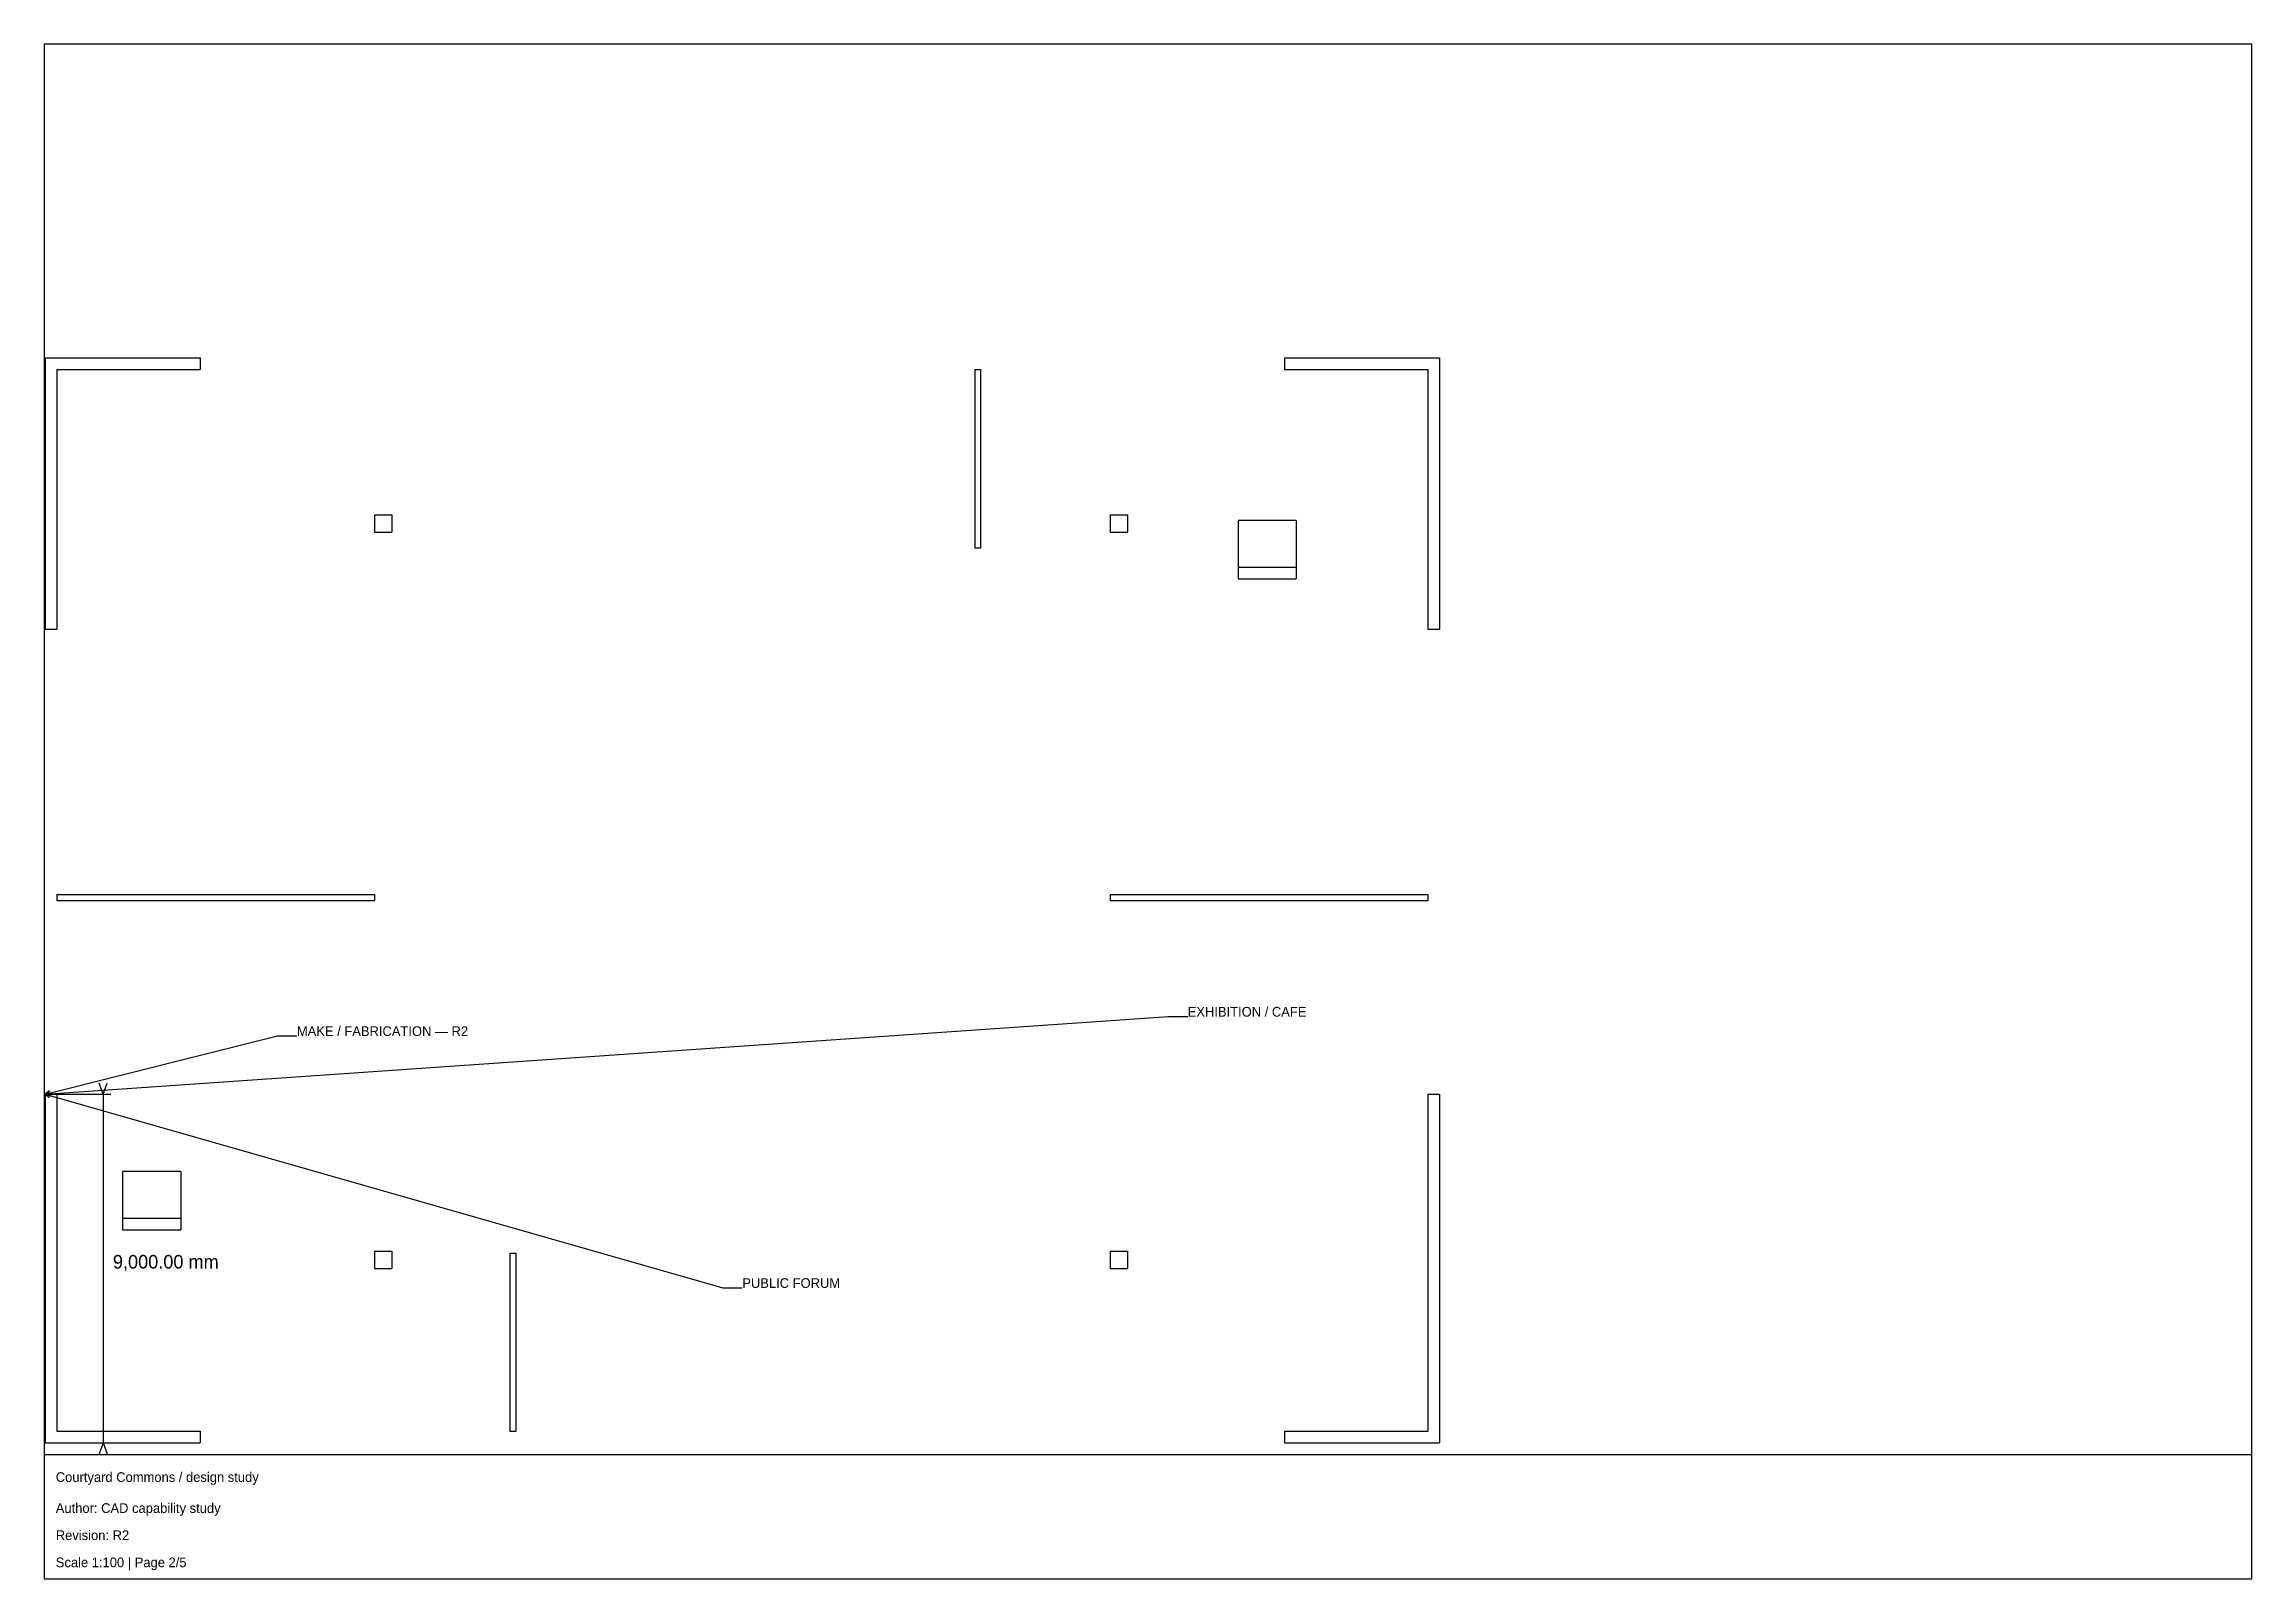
# Model space of a CAD drawing. Header units: millimetres. Extents: x 50626 to 51196, y 12 to 408.
import ezdxf

# ---------------------------------------------------------------- set-up
doc = ezdxf.new("R2010")
doc.units = ezdxf.units.MM
doc.layers.add('90 Derived drawings', color=7, linetype='CONTINUOUS', lineweight=25, true_color=0x202020)
doc.layers.add('Default', color=7, linetype='CONTINUOUS', lineweight=25, true_color=0x4f8cff)

msp = doc.modelspace()

# ---------------------------------------------------------------- linework, layer by layer
at = {"layer": '90 Derived drawings', "linetype": 'CONTINUOUS', "lineweight": 25, "true_color": 0x202020}
for p, q in [((50626.25, 327.07), (50626.25, 257.07)), ((50626.25, 327.07), (50666.25, 327.07)), ((50666.25, 327.07), (50666.25, 324.07)), ((50946.25, 327.07), (50946.25, 324.07)), ((50946.25, 327.07), (50986.25, 327.07)), ((50986.25, 327.07), (50986.25, 257.07)), ((50629.25, 324.07), (50629.25, 257.07)), ((50629.25, 324.07), (50666.25, 324.07)), ((50866.25, 324.07), (50866.25, 278.07)), ((50866.25, 324.07), (50867.75, 324.07)), ((50867.75, 324.07), (50867.75, 278.07)), ((50946.25, 324.07), (50983.25, 324.07)), ((50983.25, 324.07), (50983.25, 257.07)), ((50711.25, 286.57), (50711.25, 282.07)), ((50711.25, 286.57), (50715.75, 286.57)), ((50715.75, 286.57), (50715.75, 282.07)), ((50901.25, 286.57), (50901.25, 282.07)), ((50901.25, 286.57), (50905.75, 286.57)), ((50905.75, 286.57), (50905.75, 282.07)), ((50934.25, 285.07), (50934.25, 273.07)), ((50949.25, 285.07), (50934.25, 285.07)), ((50949.25, 285.07), (50949.25, 273.07)), ((50711.25, 282.07), (50715.75, 282.07)), ((50901.25, 282.07), (50905.75, 282.07)), ((50866.25, 278.07), (50867.75, 278.07)), ((50934.25, 273.07), (50934.25, 270.07)), ((50934.25, 273.07), (50949.25, 273.07)), ((50934.25, 270.07), (50949.25, 270.07)), ((50949.25, 273.07), (50949.25, 270.07)), ((50626.25, 257.07), (50629.25, 257.07)), ((50983.25, 257.07), (50986.25, 257.07)), ((50629.25, 188.57), (50629.25, 187.07)), ((50629.25, 188.57), (50711.25, 188.57)), ((50711.25, 188.57), (50711.25, 187.07)), ((50901.25, 188.57), (50901.25, 187.07)), ((50901.25, 188.57), (50983.25, 188.57)), ((50983.25, 188.57), (50983.25, 187.07)), ((50629.25, 187.07), (50711.25, 187.07)), ((50901.25, 187.07), (50983.25, 187.07)), ((50626.25, 137.07), (50626.25, 47.07)), ((50626.25, 137.07), (50629.25, 137.07)), ((50629.25, 137.07), (50629.25, 50.07)), ((50983.25, 137.07), (50983.25, 50.07)), ((50983.25, 137.07), (50986.25, 137.07)), ((50986.25, 137.07), (50986.25, 47.07)), ((50646.25, 117.07), (50646.25, 105.07)), ((50661.25, 117.07), (50646.25, 117.07)), ((50661.25, 117.07), (50661.25, 105.07)), ((50646.25, 105.07), (50646.25, 102.07)), ((50646.25, 105.07), (50661.25, 105.07)), ((50661.25, 105.07), (50661.25, 102.07)), ((50646.25, 102.07), (50661.25, 102.07)), ((50711.25, 96.57), (50711.25, 92.07)), ((50711.25, 96.57), (50715.75, 96.57)), ((50711.25, 92.07), (50715.75, 92.07)), ((50715.75, 96.57), (50715.75, 92.07)), ((50746.25, 96.07), (50746.25, 50.07)), ((50746.25, 96.07), (50747.75, 96.07)), ((50747.75, 96.07), (50747.75, 50.07)), ((50901.25, 96.57), (50901.25, 92.07)), ((50901.25, 96.57), (50905.75, 96.57)), ((50901.25, 92.07), (50905.75, 92.07)), ((50905.75, 96.57), (50905.75, 92.07)), ((50626.25, 47.07), (50666.25, 47.07)), ((50629.25, 50.07), (50666.25, 50.07)), ((50666.25, 50.07), (50666.25, 47.07)), ((50746.25, 50.07), (50747.75, 50.07)), ((50946.25, 50.07), (50946.25, 47.07)), ((50946.25, 50.07), (50983.25, 50.07)), ((50946.25, 47.07), (50986.25, 47.07))]:
    msp.add_line(p, q, dxfattribs=at)
for points in [[(50626.25, 137.07, 0), (50916.25, 157.07, 0), (50921.25, 157.07, 0)], [(50626.25, 137.07, 0), (50686.25, 152.07, 0), (50691.25, 152.07, 0)], [(50627.31, 137.98, 0), (50626.25, 137.07, 0), (50627.61, 136.77, 0)], [(50627.45, 137.78, 0), (50626.25, 137.07, 0), (50627.54, 136.53, 0)], [(50627.62, 137.33, 0), (50626.25, 137.07, 0), (50627.28, 136.12, 0)], [(50626.25, 137.07, 0), (50801.25, 87.07, 0), (50806.25, 87.07, 0)], [(50626.25, 137.07, 0), (50643.25, 137.07, 0)], [(50641.25, 137.07, 0), (50640.22, 139.89, 0)], [(50641.25, 137.07, 0), (50642.28, 139.89, 0)], [(50641.25, 137.07, 0), (50641.25, 47.07, 0)], [(50626.25, 47.07, 0), (50643.25, 47.07, 0)], [(50641.25, 47.07, 0), (50640.22, 44.25, 0)], [(50641.25, 47.07, 0), (50642.28, 44.25, 0)]]:
    msp.add_polyline3d(points, dxfattribs=at)
at = {"layer": 'Default', "linetype": 'CONTINUOUS', "lineweight": 25, "true_color": 0x4f8cff}
for points in [[(50626, 12), (51196, 12), (51196, 408), (50626, 408)], [(50626, 12), (51196, 12), (51196, 44), (50626, 44)]]:
    msp.add_lwpolyline(points, close=True, dxfattribs=at)

# ---------------------------------------------------------------- texts
at = {"layer": '90 Derived drawings', "linetype": 'CONTINUOUS', "lineweight": 25, "true_color": 0x202020}
for s, height, p in [('EXHIBITION / CAFE', 2.5, (50921.25, 157.07)), ('MAKE / FABRICATION — R2', 2.5, (50691.25, 152.07)), ('9,000.00 mm', 3.5, (50643.75, 92.07)), ('PUBLIC FORUM', 2.5, (50806.25, 87.07))]:
    msp.add_text(s, height=height, dxfattribs=at).set_placement(p)
at = {"layer": 'Default', "linetype": 'CONTINUOUS', "lineweight": 25, "true_color": 0x4f8cff}
for s, p in [('Courtyard Commons / design study', (50629, 37)), ('Author: CAD capability study', (50629, 29)), ('Revision: R2', (50629, 22)), ('Scale 1:100 | Page 2/5', (50629, 15))]:
    msp.add_text(s, height=2.5, dxfattribs=at).set_placement(p)

doc.saveas('drawing.dxf')
